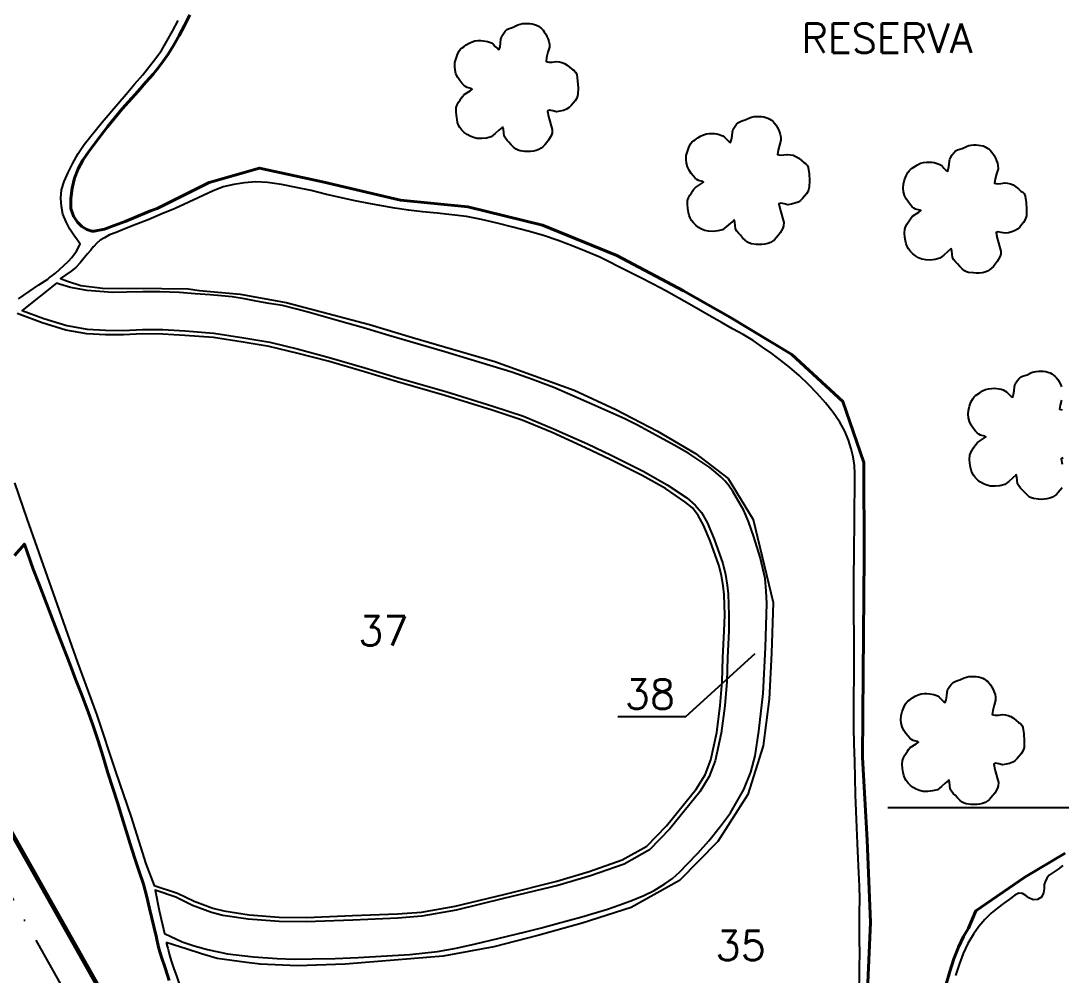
# Model space of a CAD drawing. Extents: x 733526 to 735626, y 7819318 to 7822288.
# Drawn here: x 734109.5 to 734570.1, y 7820825.7 to 7821248.4 of the extents above; entities that cross this region are included whole.
import ezdxf

# ---------------------------------------------------------------- set-up
doc = ezdxf.new("R2010")
doc.units = 0
doc.header["$MEASUREMENT"] = 0
for name, pattern in [('CONTINUO', [0]), ('LIN1', [50, 40, -10]), ('LIN3', [60, 40, -10, 0, -10])]:
    doc.linetypes.add(name, pattern=pattern)
doc.layers.add('0114000490', color=1, linetype='Continuous', lineweight=40)
doc.layers.add('TEXTO_DIVERSOS', color=7, linetype='Continuous', lineweight=5)
for name, color, linetype in [('0114000490034', 5, 'Continuous'), ('0114000490035', 5, 'Continuous'), ('0114000490036', 5, 'Continuous'), ('0114000490037', 5, 'Continuous'), ('0114000490038', 5, 'Continuous'), ('_SIMBOLO BREJO', 118, 'Continuous'), ('MALHA', 8, 'Continuous'), ('RODOVIA', 1, 'Continuous'), ('TEXTO_NUN_TAL', 7, 'Continuous')]:
    doc.layers.add(name, color=color, linetype=linetype)
doc.styles.add('Simplex', font='simplex.shx')

msp = doc.modelspace()

# ---------------------------------------------------------------- linework, layer by layer
at = {"linetype": 'ByBlock'}
msp.add_lwpolyline([(734434.53, 7820968.09), (734403.75, 7820940.13), (734373.77, 7820940.13)], dxfattribs=at)
at = {"layer": '0114000490', "linetype": 'Continuous'}
for points in [[(734184.36, 7821251), (734182.01, 7821246.35), (734179.63, 7821241.84), (734177.17, 7821237.41), (734174.81, 7821233.63), (734172.55, 7821230.53), (734170.46, 7821227.74), (734168.09, 7821224.82), (734164.89, 7821221.29), (734161.48, 7821217.3), (734154.42, 7821209.4), (734151.12, 7821205.44), (734147.99, 7821201.49), (734144.98, 7821197.58), (734139.64, 7821190.49), (734137.03, 7821186.69), (734134.9, 7821182.8), (734133.28, 7821178.7), (734132.23, 7821174.32), (734131.72, 7821169.69), (734131.76, 7821165.34), (734132.84, 7821161.84), (734134.6, 7821159.23), (734136.57, 7821157.26), (734138.78, 7821155.91), (734141.01, 7821155.29), (734142.01, 7821155.18), (734146.66, 7821156.17), (734150.88, 7821157.71), (734155.76, 7821159.47), (734167.02, 7821164.2), (734169.84, 7821165.29), (734192.86, 7821176.77), (734215.17, 7821183.17), (734243.02, 7821177.06), (734277.65, 7821169.01), (734307.47, 7821165.98), (734340.42, 7821157.84), (734373.36, 7821144.41), (734402.88, 7821128.82), (734423.68, 7821116.98), (734450.9, 7821100.59), (734473.38, 7821079.85), (734482.75, 7821052.82), (734482.85, 7821011.16), (734482.45, 7820959.36), (734482.13, 7820922.16), (734484.25, 7820885.43), (734485.64, 7820848.98), (734484.24, 7820815.71)], [(734175.24, 7820823.32), (734173.39, 7820828.95), (734171.8, 7820833.63), (734170.66, 7820837.44), (734170.06, 7820840.19), (734169.8, 7820841.5), (734169.62, 7820842.32), (734168.46, 7820847.31), (734167.55, 7820850.91), (734166.44, 7820855.15), (734165.26, 7820860.33), (734163.92, 7820865.99), (734161.79, 7820871.99), (734159.91, 7820877.79), (734157.95, 7820883.91), (734154.32, 7820895.87), (734152.39, 7820902.11), (734150.26, 7820908.58), (734148.09, 7820915.37), (734145.99, 7820922.39), (734143.8, 7820929.51), (734141.4, 7820936.52), (734138.98, 7820943.49), (734136.44, 7820950.19), (734133.71, 7820956.86), (734131.21, 7820963.56), (734128.56, 7820970.32), (734125.98, 7820977.15), (734117.78, 7820998.41), (734114.96, 7821005.56), (734112.49, 7821012.72), (734111.17, 7821016.64), (734106.72, 7821011.62)], [(734519.12, 7820821.71), (734520.84, 7820827.36), (734522.61, 7820832.86), (734524.58, 7820838.05), (734526.88, 7820842.87), (734529.04, 7820846.55), (734532.32, 7820854.16), (734554.04, 7820869.15), (734571.78, 7820879.65)]]:
    msp.add_lwpolyline(points, dxfattribs=at)
at = {"layer": '0114000490034'}
msp.add_lwpolyline([(734108.57, 7821125.29), (734110.83, 7821126.82), (734113.18, 7821128.49), (734117.46, 7821131.41), (734121.45, 7821134), (734122.14, 7821134.5), (734123.78, 7821135.71), (734124.92, 7821136.64), (734126.74, 7821138.27), (734128.6, 7821140.08), (734130.61, 7821141.92), (734132.19, 7821143.53), (734134.26, 7821146.41), (734135.69, 7821149.15), (734135.88, 7821149.52), (734135.47, 7821149.98), (734135.18, 7821150.43), (734134.27, 7821151.78), (734133.04, 7821153.44), (734131.3, 7821156.07), (734129.55, 7821159.38), (734128.21, 7821162.74), (734127.5, 7821166.16), (734127.31, 7821169.81), (734127.62, 7821173.48), (734128.7, 7821177.28), (734130.44, 7821181.25), (734132.51, 7821185.38), (734134.89, 7821189.59), (734137.61, 7821193.57), (734140.47, 7821197.36), (734145.6, 7821203.54), (734152.45, 7821211.65), (734156.2, 7821215.98), (734159.86, 7821220.3), (734163.5, 7821224.56), (734166.6, 7821228.43), (734169.31, 7821231.91), (734171.83, 7821235.34), (734174.16, 7821239.38), (734176.75, 7821243.76), (734179.23, 7821248.5)], dxfattribs=at)
at = {"layer": '0114000490035', "linetype": 'CONTINUO', "flags": 128}
msp.add_lwpolyline([(734173.89, 7820840.2), (734174.08, 7820839.56), (734174.32, 7820838.51), (734174.58, 7820837.71), (734174.94, 7820836.43), (734175.41, 7820834.61), (734176.15, 7820832.1), (734177.2, 7820828.9), (734178.61, 7820824.91), (734180.19, 7820820.1), (734182.13, 7820814.51), (734184.05, 7820808.43), (734186.05, 7820802.27), (734188.28, 7820796.24), (734190.55, 7820790.31), (734193.06, 7820784.23), (734195.72, 7820778.06), (734198.46, 7820771.93), (734201.11, 7820766.19), (734203.77, 7820760.91), (734206.49, 7820755.42), (734209.53, 7820749.62), (734212.79, 7820743.73), (734216.05, 7820737.71), (734219.25, 7820731.73), (734222.28, 7820726.36), (734225.23, 7820721.07), (734228.54, 7820715.38), (734235.53, 7820703.25), (734238.88, 7820697.37), (734241.76, 7820691.97), (734243.78, 7820688.31), (734245.2, 7820685.78), (734246.4, 7820683.86), (734247.25, 7820682.6), (734248.07, 7820681.7), (734249.04, 7820681), (734249.34, 7820680.84), (734249.53, 7820680.66), (734249.78, 7820680.33), (734250.44, 7820680.19), (734250.63, 7820680.2), (734253.05, 7820680.35), (734257.17, 7820680.77), (734261.87, 7820681.17), (734267.56, 7820681.43), (734273.86, 7820681.98), (734280.43, 7820682.37), (734286.96, 7820682.89), (734299.37, 7820684.08), (734305.67, 7820685.1), (734312.01, 7820685.91), (734318.08, 7820686.78), (734324.13, 7820688.03), (734330, 7820688.98), (734336.24, 7820690.16), (734342.76, 7820691.73), (734349.31, 7820693.21), (734355.87, 7820694.75), (734362.5, 7820696.4), (734369.16, 7820697.94), (734375.6, 7820699.42), (734381.8, 7820700.66), (734387.78, 7820702.21), (734393.89, 7820703.89), (734400.18, 7820705.42), (734406.44, 7820707.14), (734412.92, 7820709.18), (734419.32, 7820711.37), (734425.48, 7820713.63), (734431.59, 7820715.92), (734437.62, 7820718.36), (734443.53, 7820720.96), (734449.45, 7820723.55), (734455.15, 7820726.28), (734460.59, 7820729.14), (734465.66, 7820731.96), (734470.47, 7820734.78), (734475.04, 7820737.63), (734479.26, 7820740.33), (734487.1, 7820745.75), (734490.4, 7820748.05), (734492.77, 7820749.92), (734493.69, 7820751.06), (734493.87, 7820752.7), (734493.34, 7820754.3), (734491.88, 7820755.35), (734489.89, 7820756.45), (734487.66, 7820758.01), (734485.94, 7820760.53), (734484.88, 7820763.6), (734484.22, 7820767.09), (734483.72, 7820770.97), (734482.76, 7820775.7), (734481.74, 7820780.38), (734480.92, 7820785.16), (734480.16, 7820790.31), (734479.72, 7820795.46), (734479.68, 7820800.74), (734480.22, 7820812.08), (734480.45, 7820817.94), (734480.76, 7820823.77), (734480.85, 7820829.42), (734480.89, 7820835.29), (734480.84, 7820841.27), (734480.8, 7820853.53), (734480.92, 7820859.29), (734480.79, 7820865.04), (734480.48, 7820871), (734480.24, 7820877.31), (734479.92, 7820884.03), (734479.64, 7820891.09), (734479.31, 7820898.3), (734479.04, 7820905.63), (734478.83, 7820913.02), (734478.69, 7820920.45), (734478.44, 7820927.95), (734478.32, 7820935.55), (734478.32, 7820943.06), (734478.35, 7820950.21), (734478.41, 7820957.15), (734478.46, 7820970.82), (734478.42, 7820977.49), (734478.32, 7820984.11), (734478.26, 7820990.74), (734478.26, 7820997.41), (734478.47, 7821017.04), (734478.62, 7821023.24), (734478.65, 7821029.08), (734478.65, 7821034.56), (734478.75, 7821039.37), (734478.81, 7821043.7), (734478.79, 7821047.72), (734478.57, 7821051.47), (734478, 7821055.23), (734477.16, 7821058.89), (734476.01, 7821062.72), (734474.37, 7821066.63), (734472.09, 7821070.58), (734469.08, 7821074.94), (734465.72, 7821079.25), (734462.07, 7821083.35), (734458.16, 7821087.35), (734454.06, 7821091.26), (734449.83, 7821094.95), (734445.9, 7821098.13), (734441.93, 7821101.03), (734437.82, 7821103.93), (734433.68, 7821106.75), (734429.26, 7821109.43), (734424.66, 7821111.97), (734420.02, 7821114.6), (734415.25, 7821117.28), (734410.45, 7821120.1), (734405.5, 7821122.95), (734395.03, 7821128.75), (734389.45, 7821131.75), (734383.66, 7821134.75), (734377.79, 7821137.68), (734365.89, 7821143.78), (734359.82, 7821146.27), (734353.68, 7821148.74), (734347.45, 7821151.16), (734340.96, 7821153.34), (734334.2, 7821155.23), (734327.3, 7821157.02), (734320.35, 7821158.77), (734313.41, 7821160.34), (734306.9, 7821161.7), (734300.41, 7821162.5), (734293.92, 7821163.15), (734287.41, 7821163.83), (734281.13, 7821164.58), (734275.18, 7821165.41), (734263.6, 7821167.46), (734257.57, 7821168.67), (734244.83, 7821171.54), (734238.15, 7821173.18), (734231.42, 7821174.62), (734224.91, 7821175.9), (734218.78, 7821176.76), (734213.55, 7821177.12), (734208.61, 7821176.65), (734203.82, 7821175.91), (734199.14, 7821174.83), (734194.42, 7821173.02), (734183.88, 7821168.04), (734177.93, 7821165.32), (734171.75, 7821162.81), (734165.89, 7821160.32), (734160.43, 7821158.14), (734155.6, 7821156.26), (734151.77, 7821154.65), (734148.79, 7821153.57), (734146.52, 7821152.29), (734144.73, 7821151.21), (734143.23, 7821149.86), (734141.68, 7821148.3), (734141.54, 7821148.25), (734140.59, 7821146.83), (734139.1, 7821145.17), (734137.64, 7821143.4), (734135.76, 7821141.19), (734133.92, 7821139.16), (734131.89, 7821137.51), (734127.12, 7821134.27), (734130.17, 7821133.09), (734136.15, 7821131.18), (734145.71, 7821130), (734171.98, 7821129.83), (734183.69, 7821129.74), (734188.7, 7821128.9), (734206.71, 7821127.38), (734227.08, 7821123.65), (734263.84, 7821113.92), (734282.96, 7821108.13), (734319.45, 7821097.55), (734354.45, 7821084.75), (734372.94, 7821076.29), (734391.43, 7821066.71), (734408.24, 7821056.82), (734422.63, 7821045.67), (734433.72, 7821027.56), (734442.53, 7820990.78), (734441.9, 7820968.28), (734440.87, 7820947.98), (734438.17, 7820927.22), (734431.39, 7820905.73), (734418.08, 7820884.96), (734401.16, 7820867.64), (734379.77, 7820855.68), (734358.02, 7820848.72), (734338.43, 7820843.28), (734318.95, 7820838.28), (734296.52, 7820834.03), (734253.11, 7820830.57), (734231.98, 7820829.79), (734215.46, 7820830.48), (734209.44, 7820831.33), (734196.45, 7820833.05), (734189.58, 7820835.16), (734183.14, 7820837.13)], close=True, dxfattribs=at)
at = {"layer": '0114000490036'}
msp.add_lwpolyline([(734570.89, 7820874.21), (734568.81, 7820872.68), (734564.81, 7820869.98), (734563.69, 7820868.62), (734563.04, 7820867.05), (734562.6, 7820865.82), (734562.52, 7820863.86), (734562.22, 7820862.12), (734561.33, 7820860.23), (734559.63, 7820859.2), (734557.7, 7820859.1), (734555.79, 7820859.92), (734554.37, 7820860.96), (734552.97, 7820861.79), (734551.33, 7820861.95), (734549.52, 7820861.06), (734547.02, 7820859.19), (734544.59, 7820857.49), (734542.01, 7820855.55), (734539.03, 7820853.17), (734536.26, 7820850.3), (734533.69, 7820847.27), (734531.2, 7820843.79), (734528.83, 7820839.75), (734526.72, 7820835.28), (734524.88, 7820830.43), (734523.26, 7820825.52)], dxfattribs=at)
at = {"layer": '0114000490037', "linetype": 'ByBlock'}
msp.add_lwpolyline([(734106.74, 7821043.76), (734112.25, 7821027.75), (734134.6, 7820964.14), (734143.08, 7820941.34), (734151.42, 7820915.85), (734158.34, 7820895.64), (734164.94, 7820875.06), (734168.64, 7820865.47), (734178.93, 7820862.07), (734186.34, 7820858.43), (734194.53, 7820855.36), (734199.38, 7820854.11), (734210.61, 7820852.35), (734223.97, 7820851.38), (734236, 7820851.19), (734256.4, 7820852.05), (734276.28, 7820852.85), (734286.93, 7820853.65), (734301.88, 7820856.27), (734323.32, 7820861.37), (734346.81, 7820867.33), (734361.15, 7820871.56), (734375.78, 7820876.72), (734386.6, 7820882.84), (734395.34, 7820891.88), (734408.51, 7820908.04), (734412.47, 7820914.49), (734414.95, 7820921.12), (734417.59, 7820933.18), (734419.14, 7820945.16), (734420.07, 7820955.82), (734420.34, 7820966.27), (734420.94, 7820978.25), (734421.13, 7820985.21), (734420.94, 7820994.33), (734420.48, 7820998.18), (734419.77, 7821002.66), (734418.53, 7821007.28), (734414.77, 7821018.03), (734411.75, 7821024.96), (734409.45, 7821029.3), (734406.82, 7821032.7), (734403.43, 7821035.39), (734394.87, 7821041.19), (734384.59, 7821047.01), (734370.37, 7821054.14), (734359.53, 7821059.26), (734344.75, 7821065.99), (734331.55, 7821071.58), (734318.19, 7821075.92), (734297.32, 7821082.41), (734276.35, 7821088.49), (734261.64, 7821092.94), (734245.57, 7821097.61), (734232.33, 7821100.99), (734219.52, 7821104.16), (734207.96, 7821106.08), (734194.77, 7821108.11), (734182.14, 7821109.06), (734172.4, 7821109.61), (734163.4, 7821109.72), (734154.95, 7821109.3), (734147, 7821109.33), (734138.76, 7821109.79), (734129.47, 7821111.43), (734119.04, 7821114.68), (734107.99, 7821118.72)], dxfattribs=at)
at = {"layer": '0114000490038', "linetype": 'ByBlock'}
msp.add_lwpolyline([(734429.6, 7821031.47), (734424.76, 7821039.96), (734422.76, 7821042.7), (734421.18, 7821044.68), (734419.49, 7821046.41), (734417.15, 7821048.37), (734414.61, 7821050.53), (734411.97, 7821052.39), (734405.27, 7821056.69), (734398.78, 7821060.45), (734387.65, 7821066.48), (734382.17, 7821069.52), (734376.96, 7821072.07), (734362.31, 7821078.63), (734345.49, 7821085.95), (734336.08, 7821089.59), (734326.9, 7821092.82), (734308.93, 7821098.28), (734297.18, 7821101.77), (734272.53, 7821109.04), (734261.23, 7821112.43), (734250.2, 7821115.55), (734237.8, 7821119.01), (734231.68, 7821120.76), (734225.34, 7821122.29), (734219.52, 7821123.25), (734213.69, 7821124.27), (734208.54, 7821125.27), (734203.11, 7821126.08), (734198.32, 7821126.6), (734193.35, 7821127.07), (734186.69, 7821127.55), (734179.83, 7821128.03), (734171.3, 7821128.31), (734163.58, 7821128.4), (734156.46, 7821128.24), (734150.15, 7821128.12), (734138.92, 7821129), (734131.57, 7821130.35), (734126.64, 7821131.82), (734125.29, 7821132.18), (734110.19, 7821120.04), (734119.69, 7821116.57), (734129.94, 7821113.38), (734138.99, 7821111.78), (734147.06, 7821111.33), (734154.9, 7821111.3), (734163.36, 7821111.72), (734172.47, 7821111.61), (734182.27, 7821111.05), (734194.99, 7821110.1), (734208.27, 7821108.05), (734219.77, 7821106.04), (734232.47, 7821102.95), (734246.11, 7821099.29), (734261.86, 7821094.69), (734276.46, 7821090.26), (734297.62, 7821084.29), (734318.47, 7821077.71), (734332.04, 7821073.32), (734345.34, 7821067.74), (734360.37, 7821061.07), (734370.93, 7821056.05), (734385.08, 7821048.87), (734395.65, 7821042.92), (734404.35, 7821037.05), (734407.99, 7821033.93), (734410.86, 7821030.58), (734413.33, 7821026.23), (734416.45, 7821018.85), (734420.26, 7821008.09), (734421.49, 7821003.18), (734422.22, 7820998.41), (734422.61, 7820994.54), (734422.94, 7820985.15), (734422.94, 7820978.17), (734422.34, 7820966.2), (734422.07, 7820955.71), (734421.13, 7820944.94), (734419.56, 7820932.84), (734416.87, 7820920.56), (734414.27, 7820913.61), (734410.15, 7820906.88), (734396.83, 7820890.55), (734387.83, 7820881.24), (734376.62, 7820874.9), (734361.76, 7820869.66), (734347.34, 7820865.4), (734323.28, 7820859.59), (734302.21, 7820854.53), (734287.13, 7820851.86), (734276.4, 7820850.86), (734256.49, 7820850.06), (734235.83, 7820849.33), (734223.88, 7820849.38), (734210.22, 7820850.48), (734198.98, 7820852.15), (734193.93, 7820853.45), (734185.54, 7820856.59), (734178.15, 7820860.23), (734168.97, 7820863.37), (734170.78, 7820854.32), (734173.15, 7820844.13), (734181.02, 7820840.5), (734186.26, 7820838.72), (734192.13, 7820837), (734201.1, 7820835.07), (734212.48, 7820833.86), (734223.06, 7820833.01), (734230.48, 7820832.73), (734238.54, 7820832.94), (734248.74, 7820833.12), (734258.93, 7820833.58), (734281.74, 7820834.81), (734293.98, 7820836.19), (734302.32, 7820837.71), (734310.88, 7820839.51), (734320.75, 7820841.85), (734332.92, 7820844.86), (734340.03, 7820846.67), (734346.92, 7820848.57), (734357.84, 7820851.56), (734369.2, 7820854.98), (734374.22, 7820856.62), (734379.64, 7820858.61), (734385.32, 7820860.97), (734389.95, 7820863.18), (734394.67, 7820866.19), (734397.98, 7820868.54), (734401.3, 7820871.47), (734404.57, 7820874.79), (734409.31, 7820879.67), (734414.16, 7820885.23), (734419.25, 7820891.62), (734423.7, 7820897.52), (734429.62, 7820907.92), (734432.72, 7820915.54), (734434.6, 7820922.8), (734436.21, 7820933.69), (734438.19, 7820950.41), (734439.16, 7820970.79), (734439.86, 7820990.3), (734439.56, 7820995.73), (734439.09, 7821001.41), (734436.78, 7821010.88), (734434.02, 7821019.84), (734431.7, 7821026.65)], close=True, dxfattribs=at)
at = {"layer": '_SIMBOLO BREJO', "linetype": 'CONTINUO'}
for points in [[(734322.67, 7821201.19), (734321.18, 7821199.91), (734319.54, 7821198.44), (734317.76, 7821197.07), (734315.68, 7821196.5), (734313.56, 7821196.28), (734311.53, 7821196.35), (734309.88, 7821196.71), (734308.4, 7821197.3), (734307.09, 7821198.08), (734305.87, 7821199.01), (734304.81, 7821200.05), (734303.94, 7821201.18), (734303.34, 7821202.25), (734302.92, 7821203.41), (734302.64, 7821204.72), (734302.36, 7821206.46), (734302.23, 7821208.25), (734302.28, 7821209.96), (734302.72, 7821211.23), (734303.31, 7821212.32), (734303.98, 7821213.27), (734304.49, 7821214.14), (734305.06, 7821214.95), (734305.77, 7821215.72), (734308.44, 7821217.45), (734309.36, 7821218.15), (734308.96, 7821218.44), (734307.08, 7821218.88), (734306.35, 7821219.32), (734305.6, 7821219.92), (734304.83, 7821220.74), (734303.86, 7821221.95), (734302.95, 7821223.36), (734302.18, 7821224.91), (734301.77, 7821226.51), (734301.61, 7821228.17), (734301.7, 7821229.88), (734302.19, 7821231.76), (734302.85, 7821233.53), (734303.61, 7821235.06), (734304.19, 7821235.86), (734304.85, 7821236.43), (734305.62, 7821236.91), (734306.73, 7821237.72), (734307.97, 7821238.49), (734309.28, 7821239.15), (734310.59, 7821239.48), (734311.88, 7821239.64), (734313.13, 7821239.66), (734314.23, 7821239.61), (734315.25, 7821239.46), (734316.2, 7821239.23), (734317.04, 7821238.96), (734317.84, 7821238.59), (734318.63, 7821238.1), (734319.59, 7821237.05), (734320.51, 7821236.15), (734321.29, 7821235.72), (734321.68, 7821236.95), (734321.92, 7821238.58), (734322.09, 7821240.27), (734322.26, 7821241.01), (734322.47, 7821241.57), (734323.3, 7821242.95), (734323.97, 7821243.82), (734324.76, 7821244.6), (734325.69, 7821245.04), (734326.69, 7821245.38), (734327.72, 7821245.69), (734329.63, 7821246.59), (734330.61, 7821246.97), (734331.68, 7821247.17), (734332.77, 7821247.26), (734333.86, 7821247.27), (734334.93, 7821247.21), (734335.96, 7821247.07), (734336.94, 7821246.83), (734337.84, 7821246.48), (734338.67, 7821246.03), (734339.44, 7821245.51), (734340.11, 7821244.94), (734340.72, 7821244.28), (734341.29, 7821243.5), (734341.9, 7821242.53), (734342.45, 7821241.45), (734342.92, 7821240.3), (734343.29, 7821239.27), (734343.52, 7821238.11), (734343.55, 7821236.73), (734342.9, 7821234.46), (734342.31, 7821232.23), (734342.08, 7821230.37), (734343.23, 7821230.04), (734344.8, 7821230.16), (734346.53, 7821230.44), (734347.82, 7821230.29), (734349.04, 7821230.01), (734350.22, 7821229.55), (734351.46, 7821228.72), (734352.64, 7821227.78), (734353.69, 7821226.8), (734354.5, 7821226.36), (734355.14, 7821225.71), (734355.62, 7821224.6), (734356.01, 7821221.85), (734356.2, 7821218.79), (734356.14, 7821215.84), (734355.62, 7821214.17), (734354.88, 7821212.91), (734353.99, 7821211.92), (734353.17, 7821210.9), (734352.23, 7821210.03), (734351.14, 7821209.31), (734349.72, 7821208.75), (734348.19, 7821208.35), (734346.65, 7821208.11), (734345.01, 7821208.55), (734343.63, 7821208.79), (734342.72, 7821208.46), (734343.19, 7821206.03), (734344.82, 7821200.28), (734344.75, 7821198.82), (734344.41, 7821197.72), (734343.16, 7821195.62), (734342.36, 7821194.49), (734341.49, 7821193.47), (734340.69, 7821192.64), (734339.84, 7821191.95), (734338.89, 7821191.4), (734337.72, 7821190.97), (734336.48, 7821190.66), (734335.19, 7821190.49), (734333.92, 7821190.47), (734332.69, 7821190.55), (734330.57, 7821190.82), (734329.67, 7821191.06), (734328.77, 7821191.49), (734327.7, 7821192.39), (734326.63, 7821193.46), (734325.62, 7821194.59), (734324.77, 7821195.46), (734324.05, 7821196.37), (734323.48, 7821197.38), (734323.15, 7821200.39), (734322.82, 7821201.61)], [(734425.12, 7821160.02), (734423.63, 7821158.74), (734422, 7821157.27), (734420.21, 7821155.9), (734418.13, 7821155.33), (734416.01, 7821155.11), (734413.98, 7821155.18), (734412.33, 7821155.54), (734410.85, 7821156.13), (734409.54, 7821156.91), (734408.32, 7821157.84), (734407.26, 7821158.88), (734406.39, 7821160.01), (734405.79, 7821161.08), (734405.37, 7821162.25), (734405.09, 7821163.55), (734404.81, 7821165.29), (734404.68, 7821167.08), (734404.73, 7821168.79), (734405.17, 7821170.06), (734405.76, 7821171.15), (734406.43, 7821172.1), (734406.94, 7821172.97), (734407.51, 7821173.78), (734408.23, 7821174.55), (734410.89, 7821176.28), (734411.81, 7821176.98), (734411.41, 7821177.27), (734409.53, 7821177.71), (734408.8, 7821178.15), (734408.05, 7821178.75), (734407.28, 7821179.57), (734406.31, 7821180.78), (734405.4, 7821182.19), (734404.63, 7821183.74), (734404.22, 7821185.34), (734404.06, 7821187), (734404.15, 7821188.71), (734404.64, 7821190.59), (734405.3, 7821192.36), (734406.06, 7821193.89), (734406.65, 7821194.69), (734407.3, 7821195.27), (734408.07, 7821195.74), (734409.18, 7821196.55), (734410.42, 7821197.32), (734411.73, 7821197.98), (734413.04, 7821198.31), (734414.33, 7821198.47), (734415.58, 7821198.49), (734416.68, 7821198.44), (734417.7, 7821198.29), (734418.65, 7821198.06), (734419.49, 7821197.79), (734420.29, 7821197.42), (734421.08, 7821196.93), (734422.04, 7821195.88), (734422.96, 7821194.98), (734423.74, 7821194.55), (734424.13, 7821195.78), (734424.38, 7821197.41), (734424.54, 7821199.1), (734424.71, 7821199.84), (734424.92, 7821200.4), (734425.75, 7821201.78), (734426.42, 7821202.65), (734427.21, 7821203.43), (734428.14, 7821203.87), (734429.14, 7821204.21), (734430.17, 7821204.52), (734432.08, 7821205.42), (734433.06, 7821205.8), (734434.13, 7821206), (734435.22, 7821206.09), (734436.31, 7821206.1), (734437.38, 7821206.04), (734438.41, 7821205.9), (734439.39, 7821205.66), (734440.29, 7821205.31), (734441.12, 7821204.87), (734441.89, 7821204.34), (734442.56, 7821203.77), (734443.17, 7821203.11), (734443.74, 7821202.34), (734444.35, 7821201.36), (734444.9, 7821200.28), (734445.37, 7821199.13), (734445.74, 7821198.1), (734445.97, 7821196.94), (734446, 7821195.56), (734445.35, 7821193.29), (734444.76, 7821191.06), (734444.53, 7821189.2), (734445.68, 7821188.87), (734447.25, 7821188.99), (734448.98, 7821189.27), (734450.27, 7821189.12), (734451.49, 7821188.84), (734452.67, 7821188.38), (734453.91, 7821187.55), (734455.09, 7821186.61), (734456.14, 7821185.63), (734456.95, 7821185.19), (734457.59, 7821184.54), (734458.07, 7821183.43), (734458.46, 7821180.68), (734458.65, 7821177.62), (734458.59, 7821174.67), (734458.07, 7821173), (734457.33, 7821171.74), (734456.44, 7821170.75), (734455.62, 7821169.73), (734454.68, 7821168.86), (734453.59, 7821168.14), (734452.17, 7821167.58), (734450.65, 7821167.18), (734449.1, 7821166.94), (734447.46, 7821167.38), (734446.08, 7821167.62), (734445.17, 7821167.29), (734445.65, 7821164.86), (734447.27, 7821159.11), (734447.21, 7821157.65), (734446.86, 7821156.55), (734445.62, 7821154.45), (734444.81, 7821153.32), (734443.94, 7821152.3), (734443.14, 7821151.47), (734442.29, 7821150.78), (734441.34, 7821150.23), (734440.17, 7821149.8), (734438.93, 7821149.49), (734437.64, 7821149.32), (734436.37, 7821149.3), (734435.14, 7821149.38), (734433.02, 7821149.65), (734432.12, 7821149.89), (734431.22, 7821150.32), (734430.15, 7821151.23), (734429.08, 7821152.29), (734428.07, 7821153.42), (734427.22, 7821154.29), (734426.5, 7821155.2), (734425.93, 7821156.21), (734425.6, 7821159.22), (734425.27, 7821160.44)], [(734521.23, 7821147.35), (734519.74, 7821146.07), (734518.11, 7821144.6), (734516.33, 7821143.24), (734514.24, 7821142.67), (734512.13, 7821142.44), (734510.1, 7821142.52), (734508.44, 7821142.87), (734506.97, 7821143.46), (734505.65, 7821144.24), (734504.43, 7821145.17), (734503.38, 7821146.21), (734502.5, 7821147.34), (734501.91, 7821148.41), (734501.49, 7821149.58), (734501.2, 7821150.89), (734500.92, 7821152.62), (734500.79, 7821154.42), (734500.85, 7821156.13), (734501.28, 7821157.39), (734501.87, 7821158.48), (734502.55, 7821159.43), (734503.05, 7821160.3), (734503.63, 7821161.11), (734504.34, 7821161.88), (734507.01, 7821163.61), (734507.93, 7821164.32), (734507.53, 7821164.61), (734505.64, 7821165.04), (734504.91, 7821165.48), (734504.17, 7821166.08), (734503.39, 7821166.9), (734502.43, 7821168.11), (734501.51, 7821169.52), (734500.74, 7821171.08), (734500.33, 7821172.67), (734500.17, 7821174.34), (734500.27, 7821176.05), (734500.75, 7821177.92), (734501.42, 7821179.69), (734502.18, 7821181.22), (734502.76, 7821182.02), (734503.41, 7821182.6), (734504.19, 7821183.08), (734505.3, 7821183.88), (734506.53, 7821184.65), (734507.85, 7821185.31), (734509.16, 7821185.64), (734510.45, 7821185.8), (734511.69, 7821185.83), (734512.8, 7821185.77), (734513.82, 7821185.62), (734514.76, 7821185.39), (734515.6, 7821185.12), (734516.4, 7821184.75), (734517.19, 7821184.27), (734518.16, 7821183.21), (734519.07, 7821182.31), (734519.86, 7821181.89), (734520.24, 7821183.11), (734520.49, 7821184.74), (734520.66, 7821186.43), (734520.82, 7821187.17), (734521.03, 7821187.73), (734521.87, 7821189.11), (734522.54, 7821189.98), (734523.32, 7821190.76), (734524.25, 7821191.2), (734525.26, 7821191.55), (734526.29, 7821191.85), (734528.19, 7821192.76), (734529.18, 7821193.13), (734530.25, 7821193.33), (734531.34, 7821193.43), (734532.43, 7821193.43), (734533.49, 7821193.37), (734534.52, 7821193.23), (734535.5, 7821192.99), (734536.4, 7821192.64), (734537.24, 7821192.2), (734538, 7821191.67), (734538.67, 7821191.11), (734539.28, 7821190.44), (734539.86, 7821189.67), (734540.46, 7821188.69), (734541.01, 7821187.61), (734541.48, 7821186.46), (734541.86, 7821185.43), (734542.08, 7821184.27), (734542.12, 7821182.89), (734541.46, 7821180.63), (734540.87, 7821178.39), (734540.64, 7821176.53), (734541.8, 7821176.21), (734543.37, 7821176.32), (734545.1, 7821176.6), (734546.38, 7821176.46), (734547.6, 7821176.17), (734548.78, 7821175.71), (734550.03, 7821174.89), (734551.2, 7821173.94), (734552.26, 7821172.96), (734553.06, 7821172.52), (734553.7, 7821171.87), (734554.18, 7821170.76), (734554.58, 7821168.01), (734554.76, 7821164.95), (734554.7, 7821162), (734554.19, 7821160.34), (734553.45, 7821159.07), (734552.56, 7821158.09), (734551.73, 7821157.06), (734550.79, 7821156.19), (734549.71, 7821155.47), (734548.28, 7821154.91), (734546.76, 7821154.51), (734545.22, 7821154.28), (734543.57, 7821154.72), (734542.19, 7821154.96), (734541.28, 7821154.62), (734541.76, 7821152.19), (734543.38, 7821146.44), (734543.32, 7821144.99), (734542.98, 7821143.88), (734541.73, 7821141.78), (734540.93, 7821140.66), (734540.06, 7821139.63), (734539.26, 7821138.81), (734538.4, 7821138.12), (734537.45, 7821137.56), (734536.29, 7821137.13), (734535.04, 7821136.83), (734533.75, 7821136.65), (734532.49, 7821136.63), (734531.25, 7821136.71), (734529.13, 7821136.98), (734528.23, 7821137.22), (734527.34, 7821137.65), (734526.26, 7821138.56), (734525.19, 7821139.62), (734524.19, 7821140.75), (734523.34, 7821141.63), (734522.62, 7821142.54), (734522.04, 7821143.54), (734521.72, 7821146.55), (734521.39, 7821147.78)], [(734549.98, 7821047.18), (734548.49, 7821045.89), (734546.86, 7821044.42), (734545.08, 7821043.06), (734542.99, 7821042.49), (734540.88, 7821042.26), (734538.84, 7821042.34), (734537.19, 7821042.7), (734535.71, 7821043.28), (734534.4, 7821044.07), (734533.18, 7821044.99), (734532.12, 7821046.03), (734531.25, 7821047.16), (734530.66, 7821048.23), (734530.23, 7821049.4), (734529.95, 7821050.71), (734529.67, 7821052.45), (734529.54, 7821054.24), (734529.6, 7821055.95), (734530.03, 7821057.21), (734530.62, 7821058.3), (734531.3, 7821059.26), (734531.8, 7821060.13), (734532.38, 7821060.93), (734533.09, 7821061.7), (734535.75, 7821063.43), (734536.68, 7821064.14), (734536.28, 7821064.43), (734534.39, 7821064.87), (734533.66, 7821065.3), (734532.92, 7821065.91), (734532.14, 7821066.72), (734531.18, 7821067.93), (734530.26, 7821069.34), (734529.49, 7821070.9), (734529.08, 7821072.5), (734528.92, 7821074.16), (734529.01, 7821075.87), (734529.5, 7821077.74), (734530.16, 7821079.51), (734530.93, 7821081.04), (734531.51, 7821081.85), (734532.16, 7821082.42), (734532.93, 7821082.9), (734534.04, 7821083.7), (734535.28, 7821084.48), (734536.6, 7821085.13), (734537.9, 7821085.46), (734539.2, 7821085.62), (734540.44, 7821085.65), (734541.54, 7821085.6), (734542.57, 7821085.45), (734543.51, 7821085.21), (734544.35, 7821084.94), (734545.15, 7821084.57), (734545.94, 7821084.09), (734546.91, 7821083.03), (734547.82, 7821082.14), (734548.61, 7821081.71), (734548.99, 7821082.93), (734549.24, 7821084.56), (734549.4, 7821086.25), (734549.57, 7821086.99), (734549.78, 7821087.55), (734550.62, 7821088.93), (734551.28, 7821089.8), (734552.07, 7821090.59), (734553, 7821091.03), (734554, 7821091.37), (734555.03, 7821091.67), (734556.94, 7821092.58), (734557.92, 7821092.96), (734558.99, 7821093.15), (734560.09, 7821093.25), (734561.18, 7821093.25), (734562.24, 7821093.2), (734563.27, 7821093.05), (734564.25, 7821092.81), (734565.15, 7821092.46), (734565.98, 7821092.02), (734566.75, 7821091.49), (734567.42, 7821090.93), (734568.03, 7821090.27), (734568.6, 7821089.49), (734569.21, 7821088.51), (734569.76, 7821087.43), (734570.23, 7821086.28)], [(734570.21, 7821080.45), (734569.62, 7821078.22), (734569.39, 7821076.36), (734570.55, 7821076.03)], [(734570.94, 7821054.78), (734570.03, 7821054.44), (734570.51, 7821052.01)], [(734570.48, 7821041.6), (734569.67, 7821040.48), (734568.8, 7821039.45), (734568, 7821038.63), (734567.15, 7821037.94), (734566.2, 7821037.38), (734565.04, 7821036.95), (734563.79, 7821036.65), (734562.5, 7821036.47), (734561.23, 7821036.45), (734560, 7821036.53), (734557.88, 7821036.81), (734556.98, 7821037.05), (734556.09, 7821037.48), (734555.01, 7821038.38), (734553.94, 7821039.44), (734552.93, 7821040.57), (734552.08, 7821041.45), (734551.36, 7821042.36), (734550.79, 7821043.36), (734550.46, 7821046.38), (734550.13, 7821047.6)], [(734520.18, 7820911.95), (734518.69, 7820910.66), (734517.05, 7820909.2), (734515.27, 7820907.83), (734513.19, 7820907.26), (734511.07, 7820907.03), (734509.04, 7820907.11), (734507.38, 7820907.47), (734505.91, 7820908.06), (734504.6, 7820908.84), (734503.38, 7820909.76), (734502.32, 7820910.8), (734501.45, 7820911.93), (734500.85, 7820913), (734500.43, 7820914.17), (734500.15, 7820915.48), (734499.87, 7820917.22), (734499.74, 7820919.01), (734499.79, 7820920.72), (734500.23, 7820921.98), (734500.82, 7820923.07), (734501.49, 7820924.03), (734502, 7820924.9), (734502.57, 7820925.7), (734503.28, 7820926.47), (734505.95, 7820928.2), (734506.87, 7820928.91), (734506.47, 7820929.2), (734504.59, 7820929.64), (734503.86, 7820930.07), (734503.11, 7820930.68), (734502.34, 7820931.5), (734501.37, 7820932.7), (734500.46, 7820934.11), (734499.69, 7820935.67), (734499.28, 7820937.27), (734499.11, 7820938.93), (734499.21, 7820940.64), (734499.7, 7820942.51), (734500.36, 7820944.28), (734501.12, 7820945.81), (734501.7, 7820946.62), (734502.35, 7820947.19), (734503.13, 7820947.67), (734504.24, 7820948.48), (734505.48, 7820949.25), (734506.79, 7820949.91), (734508.1, 7820950.23), (734509.39, 7820950.39), (734510.63, 7820950.42), (734511.74, 7820950.37), (734512.76, 7820950.22), (734513.71, 7820949.98), (734514.55, 7820949.71), (734515.34, 7820949.34), (734516.14, 7820948.86), (734517.1, 7820947.8), (734518.02, 7820946.91), (734518.8, 7820946.48), (734519.19, 7820947.7), (734519.43, 7820949.34), (734519.6, 7820951.02), (734519.77, 7820951.76), (734519.98, 7820952.32), (734520.81, 7820953.7), (734521.48, 7820954.57), (734522.27, 7820955.36), (734523.2, 7820955.8), (734524.2, 7820956.14), (734525.23, 7820956.44), (734527.14, 7820957.35), (734528.12, 7820957.73), (734529.19, 7820957.92), (734530.28, 7820958.02), (734531.37, 7820958.02), (734532.44, 7820957.97), (734533.46, 7820957.82), (734534.45, 7820957.58), (734535.35, 7820957.23), (734536.18, 7820956.79), (734536.95, 7820956.26), (734537.62, 7820955.7), (734538.23, 7820955.04), (734538.8, 7820954.26), (734539.41, 7820953.28), (734539.96, 7820952.2), (734540.42, 7820951.05), (734540.8, 7820950.02), (734541.03, 7820948.86), (734541.06, 7820947.48), (734540.41, 7820945.22), (734539.81, 7820942.99), (734539.58, 7820941.13), (734540.74, 7820940.8), (734542.31, 7820940.91), (734544.04, 7820941.19), (734545.33, 7820941.05), (734546.55, 7820940.77), (734547.73, 7820940.31), (734548.97, 7820939.48), (734550.15, 7820938.53), (734551.2, 7820937.56), (734552.01, 7820937.11), (734552.65, 7820936.46), (734553.13, 7820935.35), (734553.52, 7820932.6), (734553.71, 7820929.54), (734553.65, 7820926.6), (734553.13, 7820924.93), (734552.39, 7820923.66), (734551.5, 7820922.68), (734550.67, 7820921.66), (734549.74, 7820920.79), (734548.65, 7820920.07), (734547.23, 7820919.5), (734545.7, 7820919.1), (734544.16, 7820918.87), (734542.52, 7820919.31), (734541.14, 7820919.55), (734540.22, 7820919.21), (734540.7, 7820916.78), (734542.33, 7820911.04), (734542.26, 7820909.58), (734541.92, 7820908.47), (734540.67, 7820906.37), (734539.87, 7820905.25), (734539, 7820904.23), (734538.2, 7820903.4), (734537.34, 7820902.71), (734536.4, 7820902.15), (734535.23, 7820901.72), (734533.98, 7820901.42), (734532.7, 7820901.24), (734531.43, 7820901.22), (734530.2, 7820901.3), (734528.08, 7820901.58), (734527.18, 7820901.82), (734526.28, 7820902.25), (734525.21, 7820903.15), (734524.14, 7820904.21), (734523.13, 7820905.34), (734522.28, 7820906.22), (734521.56, 7820907.13), (734520.99, 7820908.13), (734520.66, 7820911.15), (734520.33, 7820912.37)]]:
    msp.add_lwpolyline(points, dxfattribs=at)
at = {"layer": 'MALHA', "color": 8}
msp.add_lwpolyline([(734493.42, 7820900), (734578.5, 7820900)], dxfattribs=at)
at = {"layer": 'RODOVIA', "color": 44, "linetype": 'LIN3'}
msp.add_lwpolyline([(733702.67, 7821575.37), (733732.74, 7821521.99), (734403.79, 7820330.51), (734422.18, 7820297.93), (734429.19, 7820286.36)], dxfattribs=at)
at = {"layer": 'RODOVIA', "color": 7, "linetype": 'LIN1', "flags": 128}
msp.add_lwpolyline([(733719, 7821574.91, 2, 2, 0), (733744.94, 7821528.86, 2, 2, 0), (734415.98, 7820337.4, 2, 2, 0), (734434.37, 7820304.81, 2, 2, 0), (734456.25, 7820269.6, 2, 2, 0), (734482.09, 7820231.11, 2, 2, 0), (734512.79, 7820191.07, 2, 2, 0), (734544.69, 7820153.87, 2, 2, 0), (734580.38, 7820117.66, 2, 2, 0), (734616.3, 7820084.9, 2, 2, 0), (734641.73, 7820063.43, 2, 2, 0), (734655.4, 7820053.1, 2, 2, 0), (734741.31, 7819990.11, 2, 2, 0), (734993.07, 7819805.68, 2, 2, 0), (735056.43, 7819759.68, 0, 0, 0)], format="xyseb", dxfattribs=at)

# ---------------------------------------------------------------- texts
at = {"layer": 'TEXTO_DIVERSOS', "linetype": 'Continuous', "insert": (734492.95, 7821240.69), "char_height": 13, "width": 171.1822, "attachment_point": 5, "style": 'Simplex'}
msp.add_mtext('RESERVA', dxfattribs=at)
at = {"layer": 'TEXTO_NUN_TAL', "linetype": 'Continuous', "style": 'Simplex'}
for s, p in [('37', (734258.92, 7820971.71)), ('38', (734376.88, 7820943.68)), ('35', (734417.08, 7820832.3))]:
    msp.add_text(s, height=13, dxfattribs=at).set_placement(p)

doc.saveas('drawing.dxf')
